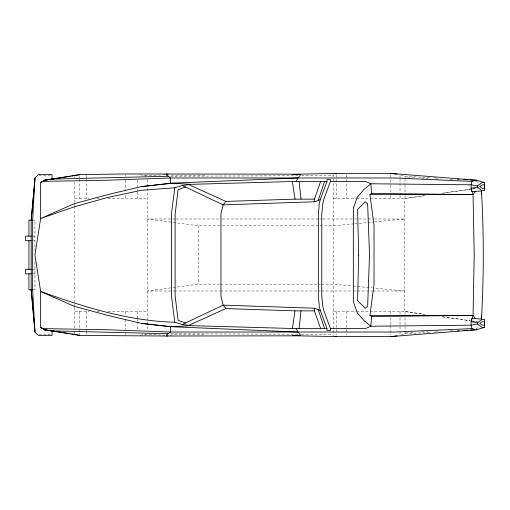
<?xml version="1.0" encoding="UTF-8"?>
<svg xmlns="http://www.w3.org/2000/svg" width="510" height="510" viewBox="0 0 510 510"><rect width="100%" height="100%" fill="white"/><g stroke="black" fill="none" stroke-linecap="round" stroke-linejoin="round"><path stroke-width="0.38" stroke-dasharray="2.55 1.91" d="M476.104 328.784L478.82 327.184M170.206 335.446L171.494 334.879L204.873 334.879M400.739 335.204L405.048 333.738L429.669 332.367M140.371 335.338L146.096 334.024M356.732 198.479L405.048 198.479L424.709 195.706M442.788 193.156L471.877 189.057L442.176 193.213M472.662 188.949L475.804 188.502M424.18 195.738L404.615 198.479L404.615 311.521L424.18 314.262M472.7 188.936L477.398 188.273M219.81 284.172L198.39 284.172L147.524 291.006L173.719 291.006M353.876 223.852L333.259 225.828L322.951 225.828M354.667 223.775L373.696 221.952M374.487 221.882L404.615 218.994L374.487 218.994M433.64 332.144L437.612 331.921M405.839 332.565L414.541 332.137M421.655 331.793L427.979 331.487M435.891 331.105L440.634 330.869M450.12 330.41L454.072 330.219M140.371 174.662L144.674 175.689L165.565 174.758M170.538 176.192L298.337 175.797M301.512 175.791L333.259 175.689M204.873 175.121L171.494 175.121L170.206 174.554M39.053 175.759L51.274 175.759M74.83 198.479L88.982 198.479M96.894 198.479L99.323 198.479M107.961 198.479L147.524 198.479M333.259 198.479L355.935 198.479M175.306 218.994L147.524 218.994L198.39 225.828L221.397 225.828M176.097 218.994L221.34 218.994M222.137 218.994L318.973 218.994M319.77 218.994L322.148 218.994M322.945 218.994L353.876 218.994M354.667 218.994L373.696 218.994M32.334 220.205L34.941 220.205L34.941 250.238M222.188 225.828L318.979 225.828M319.776 225.828L322.154 225.828M32.334 236.155L34.941 236.155M33.475 240.714L34.941 240.714M32.334 269.286L34.941 269.286M33.443 273.844L34.941 273.844M220.601 284.172L317.392 284.172M318.189 284.172L320.567 284.172M321.364 284.172L333.259 284.172L352.289 285.995M33.443 289.795L34.941 289.795L34.941 259.762M174.509 291.006L219.753 291.006M220.549 291.006L317.386 291.006M318.183 291.006L320.56 291.006M321.357 291.006L352.289 291.006M353.079 291.006L372.109 291.006M372.899 291.006L404.615 291.006L372.899 287.971M74.83 311.521L88.982 311.521M96.894 311.521L99.323 311.521M107.961 311.521L147.524 311.521M333.259 311.521L355.935 311.521M356.732 311.521L405.048 311.521L424.709 314.294M39.053 334.241L51.274 334.241M170.538 333.808L298.337 334.203M301.512 334.209L333.259 334.311M144.674 334.311L165.565 335.242M407.426 177.512L414.541 177.862M421.655 178.207L427.979 178.513M435.891 178.895L440.634 179.131M450.12 179.59L454.072 179.781M400.739 174.796L405.048 176.262L429.669 177.633M433.64 177.856L437.612 178.079M353.079 286.072L372.109 287.895M442.788 316.844L470.303 320.72L442.176 316.786M474.236 321.274L471.093 320.835L477.398 321.727L475.02 321.389M144.674 175.689L146.096 175.976M476.104 181.216L478.82 182.816M405.048 176.262L405.048 178.64M405.048 178.959L405.048 184.429M405.048 184.99L405.048 192.232M405.048 195.355L405.048 198.479M405.048 311.521L405.048 314.644M405.048 317.768L405.048 333.738M400.018 175.325L400.018 178.411M400.018 179.182L400.018 192.308M400.018 195.394L400.018 198.479M400.018 311.521L400.018 314.606M400.018 317.692L400.018 330.818M400.018 331.589L400.018 334.675M390.851 174.981L390.851 184.378M390.851 185.162L390.851 192.213M390.851 195.349L390.851 198.479M390.851 311.521L390.851 314.651M390.851 317.787L390.851 324.838M390.851 325.622L390.851 335.019M346.411 174.981L346.411 198.479M346.411 311.521L346.411 335.019M336.205 174.981L336.205 198.479M336.205 311.521L336.205 335.019M333.259 174.554L333.259 335.446M198.39 225.828L198.39 284.172M147.524 179.437L147.524 330.563M137.502 180.304L137.502 188.209M137.502 189L137.502 191.371M137.502 192.155L137.502 198.479M137.502 311.521L137.502 317.845M137.502 318.629L137.502 321M137.502 321.791L137.502 329.696M125.358 174.771L125.358 176.352M125.358 180.304L125.358 190.581M125.358 195.317L125.358 198.479M125.358 311.521L125.358 314.683M125.358 319.419L125.358 329.696M125.358 333.648L125.358 335.229M86.611 175.325L86.611 178.411M86.611 179.182L86.611 198.479M86.611 311.521L86.611 330.818M86.611 331.589L86.611 334.675M79.783 175.325L79.783 178.411M79.783 179.182L79.783 198.479M79.783 311.521L79.783 332.361M79.783 333.132L79.783 335.446M74.83 176.447L74.83 178.047M74.83 181.917L74.83 202.464M74.83 203.254L74.83 205.645M74.83 206.442L74.83 303.558M74.83 304.355L74.83 306.746M74.83 307.536L74.83 328.083M74.83 331.953L74.83 334.311"/><path stroke-width="0.76" d="M481.446 319.215C483.901 276.458 483.901 233.542 481.446 190.785M481.618 315.397L481.147 319.05L471.89 318.285L471.112 321.702L477.303 322.843L482.103 319.426L484.5 319.426L484.5 327.401L476.531 329.753L471.89 328.612L395.078 332.029L170.461 332.029L106.692 329.753L42.923 328.612L40.641 327.471L45.18 329.976L52.039 330.888L52.039 335.376L38.288 335.376L34.941 331.959L32.666 289.795L32.666 220.205L34.941 178.041L38.288 174.624L52.039 174.624L52.039 179.112L45.18 180.024L40.641 182.529L40.641 218.535L34.941 255L40.641 291.465L40.641 327.471L45.18 330.314L54.36 331.035M54.36 178.965L45.18 179.686L40.641 182.529L45.18 180.094L79.783 174.554L125.358 173.98L298.994 174.171L300.46 174.936L297.948 177.971L170.461 183.211L141.27 186.628L107.731 194.603L74.186 203.719L40.641 218.535L74.186 206.856L107.731 197.453L141.27 190.332L174.815 187.769L182.28 185.487L223.163 204.861L314.192 201.781L314.383 199.142L320.631 181.503M297.521 174.554L298.994 174.171L336.205 173.413L390.851 173.413L476.531 180.247L484.5 182.599L484.5 190.574L482.103 190.574L477.303 187.157L471.112 188.298L471.89 191.715L481.147 190.95L481.618 194.603M471.112 194.603L378.592 193.469L371.58 193.469L369.935 194.603L374.028 225.375L374.028 284.625L369.935 315.397L371.58 316.531L370.84 326.221L365.721 328.497L330.397 328.497L323.901 310.934L322.83 306.319L321.753 296.023L321.753 213.977L322.83 203.681L323.901 199.066L330.397 181.503L330.397 179.488L326.98 179.609L326.98 181.503L320.267 199.499L319.305 203.681L318.342 213.977L318.342 296.023L319.305 306.319L320.267 310.501L326.98 328.497L326.98 330.391L330.397 330.512L330.397 328.497M34.941 331.959L31.199 289.795L31.199 220.205L34.941 178.041M31.199 220.205L34.941 179.182M299.115 328.497L301.002 310.858M174.815 187.769L171.405 214.149L171.405 295.851L174.815 322.231L182.28 324.513L190.734 325.648L292.415 328.497L326.98 328.497M292.415 328.497L294.978 310.858L314.383 310.858L320.631 328.497M470.175 179.896L476.531 180.247L471.89 181.388L471.112 184.805L471.112 188.298L473.07 194.603L474.204 255L473.07 315.397L471.112 321.702L471.112 325.195L471.89 328.612M314.192 201.781L318.132 200.64L324.551 181.503M296.208 181.503L297.948 177.971M475.243 191.715L473.07 194.603L369.935 194.603M314.383 199.142L294.978 199.142L225.943 201.424L223.163 204.861L220.951 213.977L220.951 296.023L223.163 305.139L225.943 308.575L294.978 310.858M49.757 330.608L45.18 329.887L40.641 327.471L45.18 329.887L79.783 335.446L166.572 336.02L166.572 334.879L170.461 332.029L170.461 326.789L141.27 323.372L107.731 315.397L74.186 306.28L40.641 291.465C83.863 307.007 128.533 321.045 174.815 322.231M330.397 181.503L365.721 181.503L370.84 183.778L471.112 184.805L477.303 185.946L482.103 182.599L484.5 182.599M318.132 200.64L320.267 199.499M182.28 324.513L223.163 305.139L314.192 308.219L320.267 310.501M225.943 308.575L189.325 325.08L190.734 325.648L170.461 326.789M185.551 187.042L178.117 189.643L175.115 214.136L175.115 295.864L178.117 320.356L185.551 322.957M74.83 175.689L79.783 174.554M334.732 173.693L336.205 173.413M484.5 327.401L482.103 327.401L477.303 324.054L471.112 325.195L370.84 326.221L364.019 320.599L357.198 312.694L353.341 301.722L353.341 208.278L357.198 197.306L364.019 189.401L370.84 183.778L371.58 193.469M49.757 179.392L45.18 180.113L40.641 182.529L42.923 181.388L106.692 180.247L170.461 177.971L395.078 177.971L471.89 181.388M168.026 335.79L166.572 336.02L298.994 335.829L336.205 336.587L390.851 336.587L476.531 329.753L470.175 330.104M70.112 176.396L52.039 179.112L168.498 176.262L170.461 177.971L170.461 183.211M71.687 176.16L73.255 175.924M182.28 185.487L190.734 184.352L292.415 181.503L326.98 181.503M390.851 336.587L396.965 335.829M141.27 186.628L172.68 183.211L190.734 184.352L189.325 184.92L225.943 201.424M457.47 330.818L459.057 330.729M463.819 330.461L467.791 330.238M471.112 315.397L371.58 316.531M292.746 174.554L299.905 174.554M32.666 220.205L28.917 220.205L28.917 236.155M31.199 236.155L25.5 236.155L25.5 240.714L31.199 240.714M31.199 269.286L25.5 269.286L25.5 273.844L31.199 273.844M32.666 289.795L28.917 289.795L28.917 273.844M369.935 315.397L473.07 315.397L475.243 318.285M292.746 335.446L299.905 335.446M168.498 333.738L52.039 330.888L70.112 333.604M297.521 335.446L298.994 335.829L300.46 335.064L297.948 332.029L172.68 326.789L141.27 323.372M457.47 179.182L459.057 179.271M463.819 179.539L467.791 179.762M390.851 173.413L396.965 174.171M71.687 333.84L73.255 334.075M168.026 174.21L166.572 173.98L166.572 175.121L168.498 176.262M334.732 336.307L336.205 336.587M74.83 334.311L79.783 335.446M296.208 328.497L297.948 332.029M318.132 309.36L324.551 328.497M292.415 181.503L294.978 199.142M299.115 181.503L301.002 199.142M31.199 289.795L34.941 330.818M314.192 308.219L314.383 310.858M477.303 185.946L477.303 187.157M477.303 322.843L477.303 324.054M28.917 240.714L28.917 269.286M358.664 255L357.593 300.581L365.217 308.32L367.64 306.28L369.514 255L367.64 203.719L365.217 201.679L357.593 209.419L358.664 255M484.5 184.875L484.5 188.298L482.103 188.298L479.763 186.571L482.103 184.875L484.5 184.875M484.5 321.702L484.5 325.125L482.103 325.125L479.763 323.429L482.103 321.702L484.5 321.702"/></g></svg>
